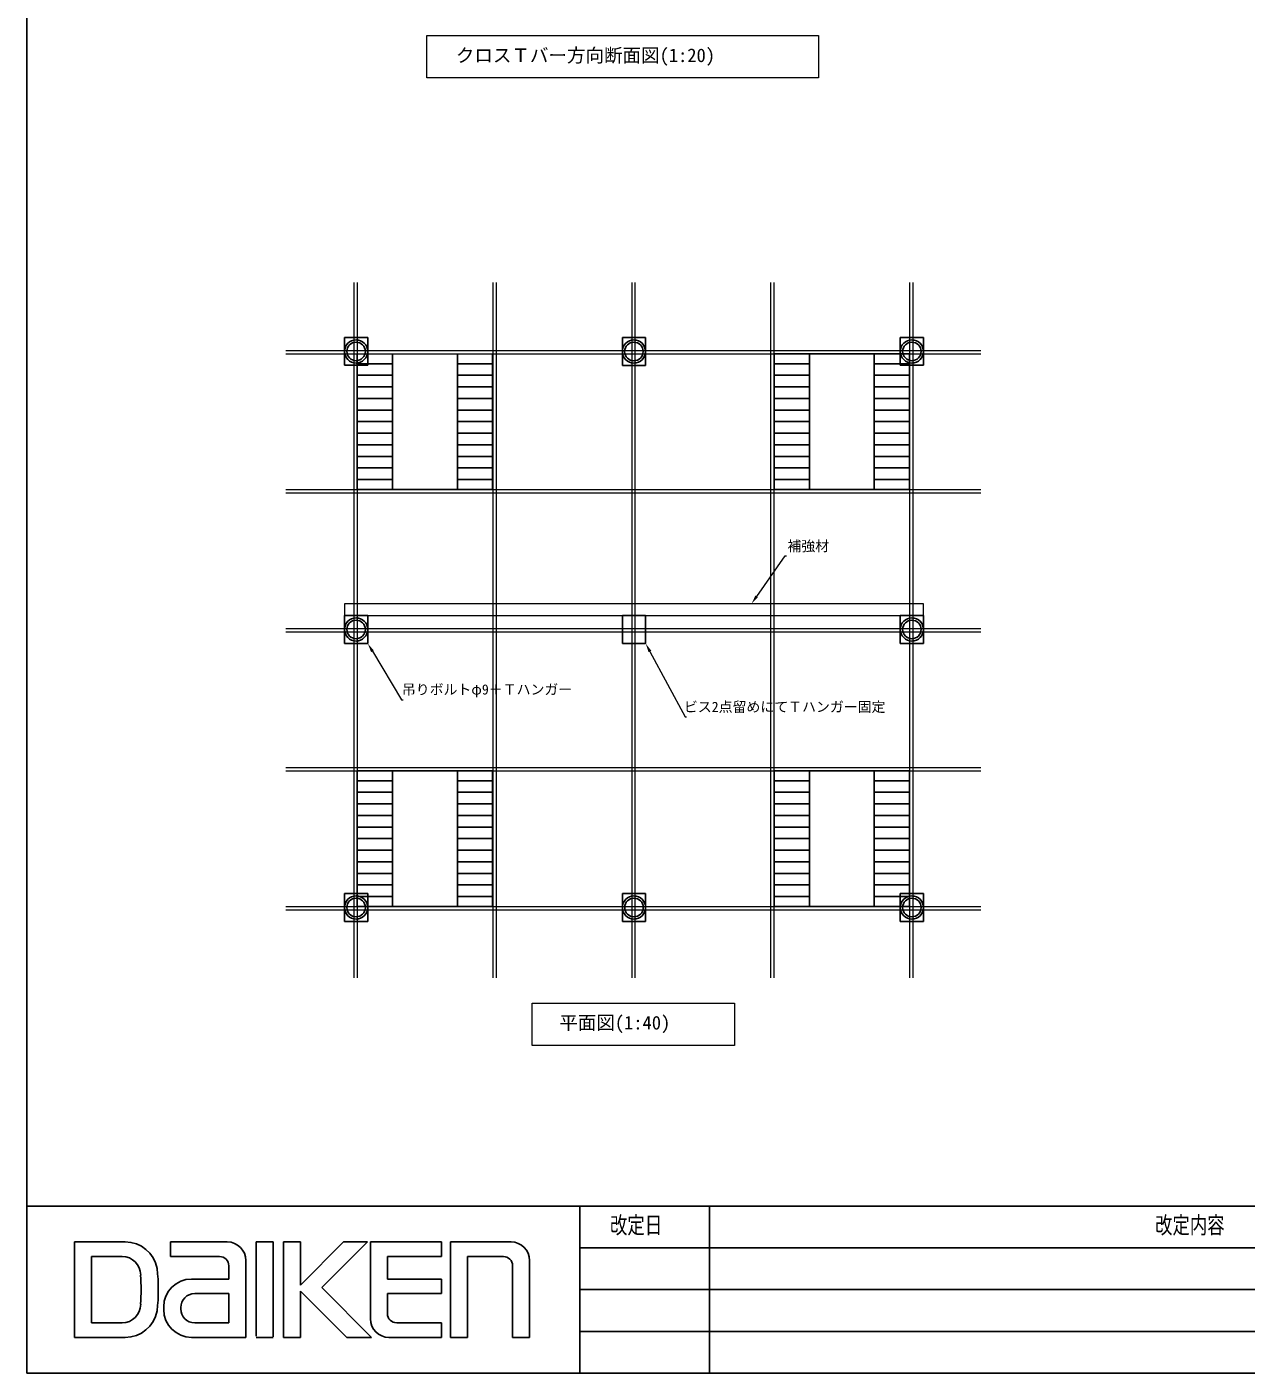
# Model space of a CAD drawing. Units: millimetres, scale not verified. Extents: x -446 to 404, y -405 to 200.
# Drawn here: x 4 to 135.7, y -82.1 to 63.1 of the extents above; entities that cross this region are included whole.
import ezdxf
from ezdxf.enums import TextEntityAlignment as Align

# ---------------------------------------------------------------- set-up
doc = ezdxf.new("R2010")
doc.units = ezdxf.units.MM
doc.header["$LTSCALE"] = 2
for name, color, linetype, lineweight in [('2-0_○注記', 134, 'Continuous', 18), ('2-D_○補強材', 134, 'Continuous', 18), ('3-0_○その他', 134, 'Continuous', 18)]:
    doc.layers.add(name, color=color, linetype=linetype, lineweight=lineweight)
for name, color, linetype in [('2-1_共通図枠', 134, 'Continuous'), ('2-3_○吊ﾎﾞﾙﾄﾅｯﾄ', 134, 'Continuous'), ('2-F_○Tﾊﾝｶﾞｰ', 134, 'Continuous'), ('3-1_○照明器具', 134, 'Continuous')]:
    doc.layers.add(name, color=color, linetype=linetype)
doc.styles.add('ＭＳ ゴシック', font='')
doc.styles.get('ＭＳ ゴシック').set_extended_font_data('MS Gothic')

msp = doc.modelspace()

# ---------------------------------------------------------------- linework, layer by layer
at = {"layer": '2-0_○注記'}
msp.add_line((4.05, -82.126), (403.879, -82.126), dxfattribs=at)
msp.add_line((4.05, -82.126), (403.879, -82.126), dxfattribs=at)
for points in [[(47.217, 62.198), (89.502, 62.198), (89.502, 57.632), (47.217, 57.632)], [(58.609, -42.223), (80.445, -42.223), (80.445, -46.789), (58.609, -46.789)]]:
    msp.add_lwpolyline(points, close=True, dxfattribs=at)
at = {"layer": '2-0_○注記', "color": 132}
for points in [[(82.833, 1.677), (85.901, 6.041), (86.062, 6.041)], [(41.352, -4.249), (44.496, -9.486), (44.657, -9.486)], [(71.312, -4.271), (75.107, -11.301), (75.268, -11.301)]]:
    msp.add_lwpolyline(points, dxfattribs=at)
for points in [[(82.696, 1.773), (82.969, 1.581), (82.258, 0.859)], [(41.494, -4.163), (41.209, -4.334), (40.837, -3.391)], [(71.459, -4.192), (71.165, -4.35), (70.837, -3.391)]]:
    msp.add_solid(points, dxfattribs=at)
at = {"layer": '2-1_共通図枠'}
for p, q in [((4.05, 200.274), (4.05, -82.126)), ((4.05, 200.274), (4.05, -64.126)), ((4.05, -64.126), (403.879, -64.126)), ((63.75, -64.126), (63.75, -82.126)), ((77.75, -82.126), (77.75, -64.126)), ((9.18, -78.277), (9.18, -67.976)), ((14.668, -67.976), (9.18, -67.976)), ((19.546, -69.551), (19.546, -67.976)), ((25.681, -67.976), (19.546, -67.976)), ((28.796, -78.145), (28.796, -67.976)), ((31.749, -78.277), (31.749, -67.976)), ((33.586, -67.976), (31.749, -67.976)), ((33.586, -72.634), (38.244, -67.976)), ((33.586, -72.634), (33.586, -67.976)), ((35.882, -72.897), (40.803, -67.976)), ((40.803, -67.976), (38.244, -67.976)), ((48.807, -67.976), (41.131, -67.976)), ((41.131, -76.277), (41.131, -67.976)), ((48.807, -67.976), (48.807, -69.551)), ((49.791, -78.277), (49.791, -67.976)), ((56.32, -67.976), (49.791, -67.976)), ((11.017, -76.702), (11.017, -69.551)), ((14.331, -69.551), (11.017, -69.551)), ((24.844, -69.551), (19.546, -69.551)), ((48.807, -69.551), (42.968, -69.551)), ((42.968, -71.978), (42.968, -69.551)), ((51.628, -78.277), (51.628, -69.551)), ((55.483, -69.551), (51.628, -69.551)), ((63.75, -68.626), (184.778, -68.626)), ((25.844, -70.551), (25.844, -71.978)), ((27.681, -69.976), (27.681, -78.277)), ((56.483, -70.551), (56.483, -78.277)), ((58.32, -69.976), (58.32, -78.277)), ((21.824, -71.978), (25.844, -71.978)), ((48.807, -71.978), (42.968, -71.978)), ((48.807, -71.978), (48.807, -73.553)), ((22.161, -73.553), (25.844, -73.553)), ((25.844, -73.553), (25.844, -76.702)), ((33.586, -73.29), (38.572, -78.277)), ((33.586, -78.277), (33.586, -73.29)), ((35.882, -72.897), (41.262, -78.277)), ((48.807, -73.553), (42.968, -73.553)), ((42.968, -75.702), (42.968, -73.553)), ((63.75, -73.126), (184.778, -73.126)), ((18.824, -75.277), (18.824, -74.978)), ((20.661, -75.202), (20.661, -75.053)), ((14.331, -76.702), (11.017, -76.702)), ((22.161, -76.702), (25.844, -76.702)), ((43.968, -76.702), (48.807, -76.702)), ((48.807, -76.702), (48.807, -78.277)), ((14.668, -78.277), (9.18, -78.277)), ((21.824, -78.277), (27.681, -78.277)), ((28.796, -78.277), (30.633, -78.277)), ((31.749, -78.277), (33.586, -78.277)), ((38.572, -78.277), (41.262, -78.277)), ((43.131, -78.277), (48.807, -78.277)), ((49.791, -78.277), (51.628, -78.277)), ((56.483, -78.277), (58.32, -78.277)), ((63.75, -77.626), (184.778, -77.626)), ((4.05, -82.126), (403.879, -82.126))]:
    msp.add_line(p, q, dxfattribs=at)
msp.add_lwpolyline([(30.633, -78.211), (30.633, -67.976), (28.796, -67.976)], dxfattribs=at)
for centre, radius, start, end in [((14.668, -71.476), 3.5, 10.62488, 90), ((25.681, -69.976), 2, 0, 90), ((56.32, -69.976), 2, 0, 90), ((14.331, -71.551), 2, 0, 90), ((24.844, -70.551), 1, 0, 90), ((55.483, -70.551), 1, 0, 90), ((-3.078, -73.126), 21.311, 353.81627, 6.18373), ((-10.166, -73.126), 26.543, 356.59695, 3.40305), ((21.824, -74.978), 3, 90, 180), ((22.161, -75.053), 1.5, 90, 180), ((14.331, -74.702), 2, 270, 0), ((14.668, -74.777), 3.5, 270, 349.37512), ((21.824, -75.277), 3, 180, 270), ((22.161, -75.202), 1.5, 180, 270), ((43.131, -76.277), 2, 180, 270), ((43.968, -75.702), 1, 180, 270)]:
    msp.add_arc(centre, radius, start, end, dxfattribs=at)
at = {"layer": '2-3_○吊ﾎﾞﾙﾄﾅｯﾄ'}
for centre, radius in [((39.587, 28.109), 1.25), ((39.587, 28.109), 1), ((69.578, 28.1), 1.25), ((69.578, 28.1), 1), ((99.587, 28.109), 1.25), ((99.587, 28.109), 1), ((39.587, -1.891), 1.25), ((39.587, -1.891), 1), ((99.587, -1.891), 1.25), ((99.587, -1.891), 1), ((39.587, -31.891), 1.25), ((39.587, -31.891), 1), ((69.587, -31.891), 1.25), ((69.587, -31.891), 1), ((99.587, -31.891), 1.25), ((99.587, -31.891), 1)]:
    msp.add_circle(centre, radius, dxfattribs=at)
at = {"layer": '2-D_○補強材', "color": 30}
msp.add_lwpolyline([(38.337, -0.391), (100.837, -0.391), (100.837, 0.859), (38.337, 0.859)], close=True, dxfattribs=at)
at = {"layer": '2-F_○Tﾊﾝｶﾞｰ'}
for p, q in [((38.337, 26.609), (38.337, 29.609)), ((38.337, 29.609), (40.837, 29.609)), ((40.837, 26.609), (40.837, 29.609)), ((68.328, 26.6), (68.328, 29.6)), ((68.328, 29.6), (70.828, 29.6)), ((70.828, 26.6), (70.828, 29.6)), ((98.337, 26.609), (98.337, 29.609)), ((98.337, 29.609), (100.837, 29.609)), ((100.837, 26.609), (100.837, 29.609)), ((38.337, 26.609), (40.837, 26.609)), ((68.328, 26.6), (70.828, 26.6)), ((98.337, 26.609), (100.837, 26.609)), ((38.337, -3.391), (38.337, -0.391)), ((38.337, -0.391), (40.837, -0.391)), ((40.837, -3.391), (40.837, -0.391)), ((68.337, -3.391), (68.337, -0.391)), ((68.337, -0.391), (70.837, -0.391)), ((70.837, -3.391), (70.837, -0.391)), ((98.337, -3.391), (98.337, -0.391)), ((98.337, -0.391), (100.837, -0.391)), ((100.837, -3.391), (100.837, -0.391)), ((38.337, -3.391), (40.837, -3.391)), ((68.337, -3.391), (70.837, -3.391)), ((98.337, -3.391), (100.837, -3.391)), ((38.337, -33.391), (38.337, -30.391)), ((38.337, -30.391), (40.837, -30.391)), ((40.837, -33.391), (40.837, -30.391)), ((68.337, -33.391), (68.337, -30.391)), ((68.337, -30.391), (70.837, -30.391)), ((70.837, -33.391), (70.837, -30.391)), ((98.337, -33.391), (98.337, -30.391)), ((98.337, -30.391), (100.837, -30.391)), ((100.837, -33.391), (100.837, -30.391)), ((38.337, -33.391), (40.837, -33.391)), ((68.337, -33.391), (70.837, -33.391)), ((98.337, -33.391), (100.837, -33.391))]:
    msp.add_line(p, q, dxfattribs=at)
at = {"layer": '3-0_○その他'}
for p, q in [((39.337, 35.537), (39.337, -39.463)), ((39.694, 35.537), (39.694, -39.463)), ((54.337, 35.537), (54.337, -39.463)), ((54.694, 35.537), (54.694, -39.463)), ((69.337, 35.537), (69.337, -39.463)), ((69.694, 35.537), (69.694, -39.463)), ((84.337, 35.537), (84.337, -39.463)), ((84.694, 35.537), (84.694, -39.463)), ((99.337, 35.537), (99.337, -39.463)), ((99.694, 35.537), (99.694, -39.463)), ((32.016, 28.216), (107.016, 28.216)), ((32.016, 27.859), (107.016, 27.859)), ((32.016, 13.216), (107.016, 13.216)), ((32.016, 12.859), (107.016, 12.859)), ((32.016, -1.784), (107.016, -1.784)), ((32.016, -2.141), (107.016, -2.141)), ((32.016, -16.784), (107.016, -16.784)), ((32.016, -17.141), (107.016, -17.141)), ((32.016, -31.784), (107.016, -31.784)), ((32.016, -32.141), (107.016, -32.141))]:
    msp.add_line(p, q, dxfattribs=at)
at = {"layer": '3-1_○照明器具'}
for p, q in [((39.703, 27.85), (39.703, 13.225)), ((39.703, 27.85), (39.703, 13.225)), ((39.703, 27.85), (39.703, 13.225)), ((43.516, 27.85), (43.516, 13.225)), ((43.516, 27.85), (43.516, 13.225)), ((43.516, 27.85), (43.516, 13.225)), ((50.516, 27.85), (50.516, 13.225)), ((50.516, 27.85), (50.516, 13.225)), ((50.516, 27.85), (50.516, 13.225)), ((84.703, 27.85), (88.516, 27.85)), ((88.516, 27.85), (88.516, 13.225)), ((88.516, 27.85), (88.516, 13.225)), ((88.516, 27.85), (88.516, 13.225)), ((95.516, 27.85), (95.516, 13.225)), ((95.516, 27.85), (95.516, 13.225)), ((95.516, 27.85), (95.516, 13.225)), ((39.703, 26.787), (43.516, 26.787)), ((50.516, 26.787), (54.328, 26.787)), ((84.703, 26.787), (88.516, 26.787)), ((95.516, 26.787), (99.328, 26.787)), ((39.703, 25.537), (43.516, 25.537)), ((50.516, 25.537), (54.328, 25.537)), ((84.703, 25.537), (88.516, 25.537)), ((95.516, 25.537), (99.328, 25.537)), ((39.703, 24.287), (43.516, 24.287)), ((50.516, 24.287), (54.328, 24.287)), ((84.703, 24.287), (88.516, 24.287)), ((95.516, 24.287), (99.328, 24.287)), ((39.703, 23.037), (43.516, 23.037)), ((50.516, 23.037), (54.328, 23.037)), ((84.703, 23.037), (88.516, 23.037)), ((95.516, 23.037), (99.328, 23.037)), ((39.703, 21.787), (43.516, 21.787)), ((39.703, 20.537), (43.516, 20.537)), ((50.516, 21.787), (54.328, 21.787)), ((50.516, 20.537), (54.328, 20.537)), ((84.703, 21.787), (88.516, 21.787)), ((84.703, 20.537), (88.516, 20.537)), ((95.516, 21.787), (99.328, 21.787)), ((95.516, 20.537), (99.328, 20.537)), ((39.703, 19.287), (43.516, 19.287)), ((50.516, 19.287), (54.328, 19.287)), ((84.703, 19.287), (88.516, 19.287)), ((95.516, 19.287), (99.328, 19.287)), ((39.703, 18.037), (43.516, 18.037)), ((50.516, 18.037), (54.328, 18.037)), ((84.703, 18.037), (88.516, 18.037)), ((95.516, 18.037), (99.328, 18.037)), ((39.703, 16.787), (43.516, 16.787)), ((50.516, 16.787), (54.328, 16.787)), ((84.703, 16.787), (88.516, 16.787)), ((95.516, 16.787), (99.328, 16.787)), ((39.703, 15.537), (43.516, 15.537)), ((50.516, 15.537), (54.328, 15.537)), ((84.703, 15.537), (88.516, 15.537)), ((95.516, 15.537), (99.328, 15.537)), ((39.703, 14.287), (43.516, 14.287)), ((50.516, 14.287), (54.328, 14.287)), ((84.703, 14.287), (88.516, 14.287)), ((95.516, 14.287), (99.328, 14.287)), ((39.703, -17.15), (43.516, -17.15)), ((43.516, -17.15), (43.516, -31.775)), ((43.516, -17.15), (43.516, -31.775)), ((43.516, -17.15), (43.516, -31.775)), ((50.516, -17.15), (50.516, -31.775)), ((50.516, -17.15), (50.516, -31.775)), ((50.516, -17.15), (50.516, -31.775)), ((84.703, -17.15), (88.516, -17.15)), ((88.516, -17.15), (88.516, -31.775)), ((88.516, -17.15), (88.516, -31.775)), ((88.516, -17.15), (88.516, -31.775)), ((95.516, -17.15), (95.516, -31.775)), ((95.516, -17.15), (95.516, -31.775)), ((95.516, -17.15), (95.516, -31.775)), ((39.703, -18.213), (43.516, -18.213)), ((50.516, -18.213), (54.328, -18.213)), ((84.703, -18.213), (88.516, -18.213)), ((95.516, -18.213), (99.328, -18.213)), ((39.703, -19.463), (43.516, -19.463)), ((50.516, -19.463), (54.328, -19.463)), ((84.703, -19.463), (88.516, -19.463)), ((95.516, -19.463), (99.328, -19.463)), ((39.703, -20.713), (43.516, -20.713)), ((50.516, -20.713), (54.328, -20.713)), ((84.703, -20.713), (88.516, -20.713)), ((95.516, -20.713), (99.328, -20.713)), ((39.703, -21.963), (43.516, -21.963)), ((39.703, -23.213), (43.516, -23.213)), ((50.516, -21.963), (54.328, -21.963)), ((50.516, -23.213), (54.328, -23.213)), ((84.703, -21.963), (88.516, -21.963)), ((84.703, -23.213), (88.516, -23.213)), ((95.516, -21.963), (99.328, -21.963)), ((95.516, -23.213), (99.328, -23.213)), ((39.703, -24.463), (43.516, -24.463)), ((50.516, -24.463), (54.328, -24.463)), ((84.703, -24.463), (88.516, -24.463)), ((95.516, -24.463), (99.328, -24.463)), ((39.703, -25.713), (43.516, -25.713)), ((50.516, -25.713), (54.328, -25.713)), ((84.703, -25.713), (88.516, -25.713)), ((95.516, -25.713), (99.328, -25.713)), ((39.703, -26.963), (43.516, -26.963)), ((50.516, -26.963), (54.328, -26.963)), ((84.703, -26.963), (88.516, -26.963)), ((95.516, -26.963), (99.328, -26.963)), ((39.703, -28.213), (43.516, -28.213)), ((50.516, -28.213), (54.328, -28.213)), ((84.703, -28.213), (88.516, -28.213)), ((95.516, -28.213), (99.328, -28.213)), ((39.703, -29.463), (43.516, -29.463)), ((50.516, -29.463), (54.328, -29.463)), ((84.703, -29.463), (88.516, -29.463)), ((95.516, -29.463), (99.328, -29.463)), ((39.703, -30.713), (43.516, -30.713)), ((50.516, -30.713), (54.328, -30.713)), ((84.703, -30.713), (88.516, -30.713)), ((95.516, -30.713), (99.328, -30.713))]:
    msp.add_line(p, q, dxfattribs=at)
for points in [[(39.703, 13.225), (54.328, 13.225), (54.328, 27.85)], [(43.516, 27.85), (43.516, 13.225), (39.703, 13.225), (39.703, 27.85)], [(39.703, 13.225), (54.328, 13.225), (54.328, 27.85)], [(43.516, 27.85), (43.516, 13.225), (39.703, 13.225), (39.703, 27.85)], [(39.703, 13.225), (54.328, 13.225), (54.328, 27.85)], [(43.516, 27.85), (43.516, 13.225), (39.703, 13.225), (39.703, 27.85)]]:
    msp.add_lwpolyline(points, dxfattribs=at)
for points in [[(84.703, 13.225), (99.328, 13.225), (99.328, 27.85), (84.703, 27.85)], [(84.703, 27.85), (88.516, 27.85), (88.516, 13.225), (84.703, 13.225)], [(84.703, 13.225), (99.328, 13.225), (99.328, 27.85), (84.703, 27.85)], [(84.703, 27.85), (88.516, 27.85), (88.516, 13.225), (84.703, 13.225)], [(84.703, 13.225), (99.328, 13.225), (99.328, 27.85), (84.703, 27.85)], [(84.703, 27.85), (88.516, 27.85), (88.516, 13.225), (84.703, 13.225)], [(39.703, -31.775), (54.328, -31.775), (54.328, -17.15), (39.703, -17.15)], [(39.703, -17.15), (43.516, -17.15), (43.516, -31.775), (39.703, -31.775)], [(39.703, -31.775), (54.328, -31.775), (54.328, -17.15), (39.703, -17.15)], [(39.703, -17.15), (43.516, -17.15), (43.516, -31.775), (39.703, -31.775)], [(39.703, -31.775), (54.328, -31.775), (54.328, -17.15), (39.703, -17.15)], [(39.703, -17.15), (43.516, -17.15), (43.516, -31.775), (39.703, -31.775)], [(84.703, -31.775), (99.328, -31.775), (99.328, -17.15), (84.703, -17.15)], [(84.703, -17.15), (88.516, -17.15), (88.516, -31.775), (84.703, -31.775)], [(84.703, -31.775), (99.328, -31.775), (99.328, -17.15), (84.703, -17.15)], [(84.703, -17.15), (88.516, -17.15), (88.516, -31.775), (84.703, -31.775)], [(84.703, -31.775), (99.328, -31.775), (99.328, -17.15), (84.703, -17.15)], [(84.703, -17.15), (88.516, -17.15), (88.516, -31.775), (84.703, -31.775)]]:
    msp.add_lwpolyline(points, close=True, dxfattribs=at)

# ---------------------------------------------------------------- texts
at = {"layer": '2-0_○注記', "style": 'ＭＳ ゴシック'}
for s, height, p in [('クロスＴバー方向断面図(1:20)', 1.466, (50.354, 58.886)), ('補強材', 1.1, (86.151, 6.231)), ('吊りボルトφ9＋Ｔハンガー', 1.1, (44.525, -9.242)), ('ビス2点留めにてＴハンガー固定', 1.1, (74.977, -11.119)), ('平面図(1:40)', 1.466, (61.521, -45.494))]:
    msp.add_text(s, height=height, dxfattribs=at).set_placement(p, align=Align.BOTTOM_LEFT)
at = {"layer": '2-1_共通図枠', "style": 'ＭＳ ゴシック', "width": 0.75}
for s, p in [('改定日', (67, -67.626)), ('改定内容', (125.84, -67.626))]:
    msp.add_text(s, height=1.833, dxfattribs=at).set_placement(p, align=Align.BOTTOM_LEFT)

doc.saveas('drawing.dxf')
